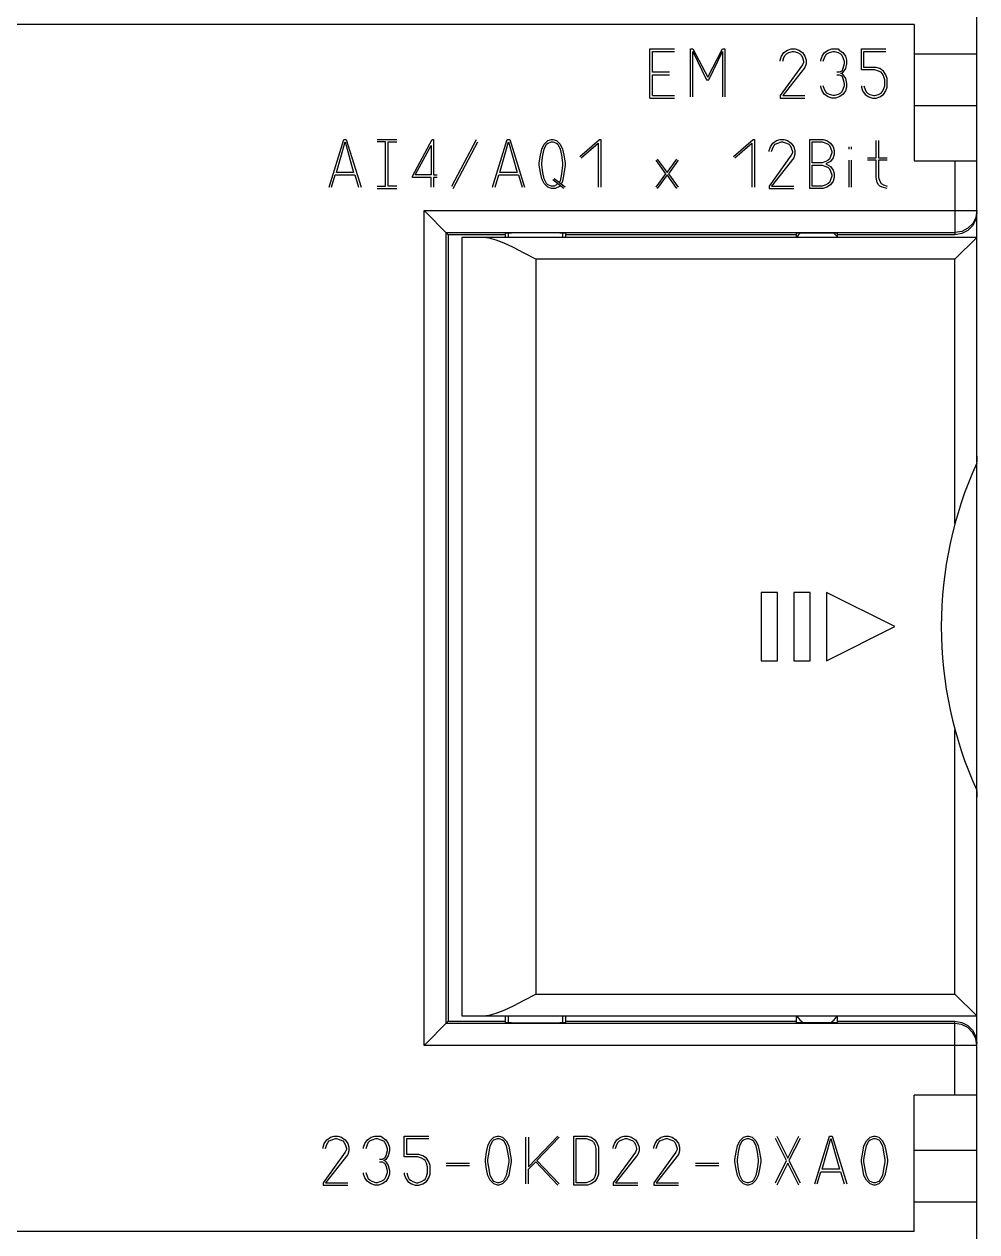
# Model space of a CAD drawing. Header units: millimetres. Extents: x 369186 to 503668, y -134064 to -104329.
# Drawn here: x 490553 to 494738, y -119269 to -113963 of the extents above; entities that cross this region are included whole.
import ezdxf

# ---------------------------------------------------------------- set-up
doc = ezdxf.new("R2010")
doc.units = ezdxf.units.MM
doc.layers.add('0010LEVEL_0', color=7, linetype='Continuous')
doc.layers.add('8_ALL_NOTES_BALLOONS_SYMBOLS_GT', color=7, linetype='Continuous')

msp = doc.modelspace()

# ---------------------------------------------------------------- linework, layer by layer
at = {"layer": '0010LEVEL_0', "color": 7, "linetype": 'Continuous'}
for p, q in [((493301.8, -114072.3), (493409.8, -114072.3)), ((493301.8, -114288.3), (493301.8, -114072.3)), ((493480, -114072.3), (493490.8, -114072.3)), ((493480, -114282.9), (493480, -114072.3)), ((493490.8, -114072.3), (493555.6, -114196.5)), ((493555.6, -114196.5), (493620.4, -114072.3)), ((493620.4, -114072.3), (493631.2, -114072.3)), ((493631.2, -114072.3), (493631.2, -114282.9)), ((493906.6, -114077.7), (493922.8, -114072.3)), ((493922.8, -114072.3), (493939, -114072.3)), ((493939, -114072.3), (493955.2, -114077.7)), ((494084.8, -114077.7), (494101, -114072.3)), ((494101, -114072.3), (494128, -114072.3)), ((494128, -114072.3), (494133.4, -114077.7)), ((494230.6, -114072.3), (494338.6, -114072.3)), ((494230.6, -114164.1), (494230.6, -114072.3)), ((493312.6, -114083.1), (493409.8, -114083.1)), ((493312.6, -114174.9), (493312.6, -114083.1)), ((493490.8, -114083.1), (493550.2, -114207.3)), ((493490.8, -114282.9), (493490.8, -114083.1)), ((493561, -114207.3), (493620.4, -114083.1)), ((493620.4, -114083.1), (493620.4, -114282.9)), ((493874.2, -114120.9), (493879.6, -114104.7)), ((493874.2, -114126.3), (493874.2, -114120.9)), ((493879.6, -114104.7), (493890.4, -114088.5)), ((493885, -114126.3), (493890.4, -114110.1)), ((493890.4, -114088.5), (493906.6, -114077.7)), ((493890.4, -114110.1), (493895.8, -114099.3)), ((493895.8, -114099.3), (493901.2, -114093.9)), ((493901.2, -114093.9), (493912, -114088.5)), ((493912, -114088.5), (493928.2, -114083.1)), ((493928.2, -114083.1), (493933.6, -114083.1)), ((493933.6, -114083.1), (493949.8, -114088.5)), ((493949.8, -114088.5), (493960.6, -114093.9)), ((493955.2, -114077.7), (493971.4, -114088.5)), ((493960.6, -114093.9), (493966, -114099.3)), ((493966, -114099.3), (493971.4, -114110.1)), ((493971.4, -114088.5), (493982.2, -114104.7)), ((493971.4, -114110.1), (493976.8, -114126.3)), ((493976.8, -114126.3), (493976.8, -114131.7)), ((493982.2, -114104.7), (493987.6, -114120.9)), ((493987.6, -114120.9), (493987.6, -114137.1)), ((494052.4, -114120.9), (494057.8, -114104.7)), ((494052.4, -114126.3), (494052.4, -114120.9)), ((494057.8, -114104.7), (494068.6, -114088.5)), ((494063.2, -114126.3), (494068.6, -114110.1)), ((494068.6, -114088.5), (494084.8, -114077.7)), ((494068.6, -114110.1), (494074, -114099.3)), ((494074, -114099.3), (494079.4, -114093.9)), ((494079.4, -114093.9), (494090.2, -114088.5)), ((494090.2, -114088.5), (494106.4, -114083.1)), ((494106.4, -114083.1), (494111.8, -114083.1)), ((494111.8, -114083.1), (494128, -114088.5)), ((494128, -114088.5), (494138.8, -114093.9)), ((494133.4, -114077.7), (494149.6, -114088.5)), ((494138.8, -114093.9), (494144.2, -114099.3)), ((494144.2, -114099.3), (494149.6, -114110.1)), ((494149.6, -114088.5), (494160.4, -114104.7)), ((494149.6, -114110.1), (494155, -114126.3)), ((494155, -114126.3), (494155, -114137.1)), ((494160.4, -114104.7), (494165.8, -114120.9)), ((494165.8, -114120.9), (494165.8, -114137.1)), ((494241.4, -114083.1), (494338.6, -114083.1)), ((494241.4, -114153.3), (494241.4, -114083.1)), ((493388.2, -114174.9), (493312.6, -114174.9)), ((493971.4, -114142.5), (493874.2, -114277.5)), ((493982.2, -114153.3), (493885, -114277.5)), ((493976.8, -114131.7), (493971.4, -114142.5)), ((493987.6, -114137.1), (493982.2, -114153.3)), ((494133.4, -114174.9), (494122.6, -114174.9)), ((494144.2, -114169.5), (494133.4, -114174.9)), ((494144.2, -114180.3), (494138.8, -114180.3)), ((494149.6, -114158.7), (494144.2, -114169.5)), ((494149.6, -114174.9), (494144.2, -114180.3)), ((494144.2, -114180.3), (494149.6, -114185.7)), ((494155, -114137.1), (494149.6, -114158.7)), ((494160.4, -114158.7), (494149.6, -114174.9)), ((494165.8, -114137.1), (494160.4, -114158.7)), ((494290, -114164.1), (494230.6, -114164.1)), ((494295.4, -114153.3), (494241.4, -114153.3)), ((494306.2, -114169.5), (494290, -114164.1)), ((494311.6, -114158.7), (494295.4, -114153.3)), ((494317, -114174.9), (494306.2, -114169.5)), ((494327.8, -114169.5), (494311.6, -114158.7)), ((494322.4, -114180.3), (494317, -114174.9)), ((494327.8, -114191.1), (494322.4, -114180.3)), ((494338.6, -114185.7), (494327.8, -114169.5)), ((493312.6, -114185.7), (493388.2, -114185.7)), ((493312.6, -114277.5), (493312.6, -114185.7)), ((493550.2, -114207.3), (493561, -114207.3)), ((494052.4, -114239.7), (494052.4, -114234.3)), ((494068.6, -114250.5), (494063.2, -114234.3)), ((494122.6, -114185.7), (494133.4, -114185.7)), ((494133.4, -114185.7), (494144.2, -114191.1)), ((494144.2, -114191.1), (494149.6, -114201.9)), ((494149.6, -114185.7), (494160.4, -114201.9)), ((494149.6, -114201.9), (494155, -114223.5)), ((494155, -114234.3), (494149.6, -114250.5)), ((494155, -114223.5), (494155, -114234.3)), ((494160.4, -114201.9), (494165.8, -114223.5)), ((494165.8, -114223.5), (494165.8, -114239.7)), ((494230.6, -114234.3), (494230.6, -114239.7)), ((494241.4, -114234.3), (494246.8, -114250.5)), ((494333.2, -114207.3), (494327.8, -114191.1)), ((494327.8, -114250.5), (494333.2, -114234.3)), ((494333.2, -114234.3), (494333.2, -114207.3)), ((494344, -114201.9), (494338.6, -114185.7)), ((494344, -114239.7), (494344, -114201.9)), ((493312.6, -114277.5), (493409.8, -114277.5)), ((493874.2, -114277.5), (493874.2, -114288.3)), ((493885, -114277.5), (493982.2, -114277.5)), ((494057.8, -114255.9), (494052.4, -114239.7)), ((494068.6, -114272.1), (494057.8, -114255.9)), ((494074, -114261.3), (494068.6, -114250.5)), ((494084.8, -114282.9), (494068.6, -114272.1)), ((494079.4, -114266.7), (494074, -114261.3)), ((494090.2, -114272.1), (494079.4, -114266.7)), ((494101, -114288.3), (494084.8, -114282.9)), ((494106.4, -114277.5), (494090.2, -114272.1)), ((494111.8, -114277.5), (494106.4, -114277.5)), ((494128, -114272.1), (494111.8, -114277.5)), ((494133.4, -114282.9), (494117.2, -114288.3)), ((494138.8, -114266.7), (494128, -114272.1)), ((494149.6, -114272.1), (494133.4, -114282.9)), ((494144.2, -114261.3), (494138.8, -114266.7)), ((494149.6, -114250.5), (494144.2, -114261.3)), ((494160.4, -114255.9), (494149.6, -114272.1)), ((494165.8, -114239.7), (494160.4, -114255.9)), ((494230.6, -114239.7), (494236, -114255.9)), ((494236, -114255.9), (494246.8, -114272.1)), ((494246.8, -114250.5), (494252.2, -114261.3)), ((494246.8, -114272.1), (494263, -114282.9)), ((494252.2, -114261.3), (494257.6, -114266.7)), ((494257.6, -114266.7), (494268.4, -114272.1)), ((494263, -114282.9), (494279.2, -114288.3)), ((494268.4, -114272.1), (494284.6, -114277.5)), ((494284.6, -114277.5), (494290, -114277.5)), ((494290, -114277.5), (494306.2, -114272.1)), ((494295.4, -114288.3), (494311.6, -114282.9)), ((494306.2, -114272.1), (494317, -114266.7)), ((494311.6, -114282.9), (494327.8, -114272.1)), ((494317, -114266.7), (494322.4, -114261.3)), ((494322.4, -114261.3), (494327.8, -114250.5)), ((494327.8, -114272.1), (494338.6, -114255.9)), ((494338.6, -114255.9), (494344, -114239.7)), ((493301.8, -114288.3), (493409.8, -114288.3)), ((493874.2, -114288.3), (493982.2, -114288.3)), ((494117.2, -114288.3), (494101, -114288.3)), ((494279.2, -114288.3), (494295.4, -114288.3)), ((491892.2, -114680), (491957, -114469.4)), ((491924.6, -114615.2), (491962.4, -114480.2)), ((491957, -114469.4), (491967.8, -114469.4)), ((491962.4, -114480.2), (492000.2, -114615.2)), ((491967.8, -114469.4), (492032.6, -114680)), ((492102.8, -114469.4), (492189.2, -114469.4)), ((492140.6, -114480.2), (492102.8, -114480.2)), ((492140.6, -114674.6), (492140.6, -114480.2)), ((492151.4, -114480.2), (492189.2, -114480.2)), ((492151.4, -114674.6), (492151.4, -114480.2)), ((492259.4, -114631.4), (492345.8, -114469.4)), ((492270.2, -114626), (492340.4, -114496.4)), ((492340.4, -114496.4), (492340.4, -114626)), ((492345.8, -114469.4), (492351.2, -114469.4)), ((492351.2, -114469.4), (492351.2, -114626)), ((492432.2, -114674.6), (492540.2, -114469.4)), ((492437.6, -114685.4), (492545.6, -114480.2)), ((492610.4, -114680), (492675.2, -114469.4)), ((492642.8, -114615.2), (492680.6, -114480.2)), ((492675.2, -114469.4), (492686, -114469.4)), ((492680.6, -114480.2), (492718.4, -114615.2)), ((492686, -114469.4), (492750.8, -114680)), ((492826.4, -114512.6), (492837.2, -114491)), ((492837.2, -114491), (492853.4, -114474.8)), ((492837.2, -114512.6), (492848, -114491)), ((492848, -114491), (492853.4, -114485.6)), ((492853.4, -114474.8), (492869.6, -114469.4)), ((492853.4, -114485.6), (492869.6, -114480.2)), ((492869.6, -114469.4), (492875, -114469.4)), ((492869.6, -114480.2), (492875, -114480.2)), ((492875, -114469.4), (492891.2, -114474.8)), ((492875, -114480.2), (492891.2, -114485.6)), ((492891.2, -114474.8), (492907.4, -114491)), ((492891.2, -114485.6), (492896.6, -114491)), ((492896.6, -114491), (492907.4, -114512.6)), ((492907.4, -114491), (492918.2, -114512.6)), ((492993.8, -114545), (493080.2, -114469.4)), ((492999.2, -114550.4), (493074.8, -114485.6)), ((493074.8, -114485.6), (493074.8, -114680)), ((493080.2, -114469.4), (493085.6, -114469.4)), ((493085.6, -114469.4), (493085.6, -114680)), ((493668.8, -114545), (493755.2, -114469.4)), ((493674.2, -114550.4), (493749.8, -114485.6)), ((493749.8, -114485.6), (493749.8, -114680)), ((493755.2, -114469.4), (493760.6, -114469.4)), ((493760.6, -114469.4), (493760.6, -114680)), ((493830.8, -114501.8), (493841.6, -114485.6)), ((493841.6, -114485.6), (493857.8, -114474.8)), ((493841.6, -114507.2), (493847, -114496.4)), ((493847, -114496.4), (493852.4, -114491)), ((493852.4, -114491), (493863.2, -114485.6)), ((493857.8, -114474.8), (493874, -114469.4)), ((493863.2, -114485.6), (493879.4, -114480.2)), ((493874, -114469.4), (493890.2, -114469.4)), ((493879.4, -114480.2), (493884.8, -114480.2)), ((493884.8, -114480.2), (493901, -114485.6)), ((493890.2, -114469.4), (493906.4, -114474.8)), ((493901, -114485.6), (493911.8, -114491)), ((493906.4, -114474.8), (493922.6, -114485.6)), ((493911.8, -114491), (493917.2, -114496.4)), ((493917.2, -114496.4), (493922.6, -114507.2)), ((493922.6, -114485.6), (493933.4, -114501.8)), ((494003.6, -114469.4), (494063, -114469.4)), ((494003.6, -114685.4), (494003.6, -114469.4)), ((494014.4, -114480.2), (494057.6, -114480.2)), ((494014.4, -114572), (494014.4, -114480.2)), ((494057.6, -114480.2), (494073.8, -114485.6)), ((494063, -114469.4), (494079.2, -114474.8)), ((494073.8, -114485.6), (494084.6, -114491)), ((494079.2, -114474.8), (494095.4, -114485.6)), ((494084.6, -114491), (494090, -114496.4)), ((494090, -114496.4), (494095.4, -114507.2)), ((494095.4, -114485.6), (494106.2, -114501.8)), ((494295.2, -114550.4), (494295.2, -114474.8)), ((494306, -114474.8), (494306, -114550.4)), ((492815.6, -114572), (492821, -114539.6)), ((492821, -114539.6), (492826.4, -114512.6)), ((492826.4, -114572), (492831.8, -114539.6)), ((492831.8, -114539.6), (492837.2, -114512.6)), ((492907.4, -114512.6), (492912.8, -114539.6)), ((492912.8, -114539.6), (492918.2, -114572)), ((492918.2, -114512.6), (492923.6, -114539.6)), ((492923.6, -114539.6), (492929, -114572)), ((493825.4, -114518), (493830.8, -114501.8)), ((493825.4, -114523.4), (493825.4, -114518)), ((493922.6, -114539.6), (493825.4, -114674.6)), ((493836.2, -114523.4), (493841.6, -114507.2)), ((493933.4, -114550.4), (493836.2, -114674.6)), ((493922.6, -114507.2), (493928, -114523.4)), ((493928, -114528.8), (493922.6, -114539.6)), ((493928, -114523.4), (493928, -114528.8)), ((493933.4, -114501.8), (493938.8, -114518)), ((493938.8, -114534.2), (493933.4, -114550.4)), ((493938.8, -114518), (493938.8, -114534.2)), ((494095.4, -114545), (494090, -114555.8)), ((494095.4, -114507.2), (494100.8, -114523.4)), ((494100.8, -114528.8), (494095.4, -114545)), ((494106.2, -114550.4), (494095.4, -114566.6)), ((494100.8, -114523.4), (494100.8, -114528.8)), ((494106.2, -114501.8), (494111.6, -114518)), ((494111.6, -114534.2), (494106.2, -114550.4)), ((494111.6, -114518), (494111.6, -114534.2)), ((494176.4, -114512.6), (494176.4, -114501.8)), ((494187.2, -114512.6), (494187.2, -114501.8)), ((494257.4, -114550.4), (494295.2, -114550.4)), ((494306, -114550.4), (494343.8, -114550.4)), ((492815.6, -114582.8), (492815.6, -114572)), ((492821, -114615.2), (492815.6, -114582.8)), ((492826.4, -114582.8), (492826.4, -114572)), ((492831.8, -114615.2), (492826.4, -114582.8)), ((492918.2, -114582.8), (492912.8, -114620.6)), ((492918.2, -114572), (492918.2, -114582.8)), ((492929, -114582.8), (492923.6, -114620.6)), ((492929, -114572), (492929, -114582.8)), ((493371.8, -114620.6), (493328.6, -114561.2)), ((493334, -114555.8), (493377.2, -114615.2)), ((493377.2, -114615.2), (493420.4, -114555.8)), ((493425.8, -114561.2), (493382.6, -114620.6)), ((494057.6, -114572), (494014.4, -114572)), ((494014.4, -114582.8), (494057.6, -114582.8)), ((494014.4, -114674.6), (494014.4, -114582.8)), ((494073.8, -114566.6), (494057.6, -114572)), ((494057.6, -114582.8), (494073.8, -114588.2)), ((494084.6, -114561.2), (494073.8, -114566.6)), ((494095.4, -114566.6), (494073.8, -114577.4)), ((494073.8, -114577.4), (494095.4, -114588.2)), ((494073.8, -114588.2), (494084.6, -114593.6)), ((494090, -114555.8), (494084.6, -114561.2)), ((494084.6, -114593.6), (494090, -114599)), ((494090, -114599), (494095.4, -114609.8)), ((494095.4, -114588.2), (494106.2, -114604.4)), ((494106.2, -114604.4), (494111.6, -114620.6)), ((494176.4, -114680), (494176.4, -114561.2)), ((494187.2, -114680), (494187.2, -114561.2)), ((494295.2, -114561.2), (494257.4, -114561.2)), ((494295.2, -114636.8), (494295.2, -114561.2)), ((494343.8, -114561.2), (494306, -114561.2)), ((494306, -114561.2), (494306, -114636.8)), ((491903, -114680), (491919.2, -114626)), ((491919.2, -114626), (492005.6, -114626)), ((492000.2, -114615.2), (491924.6, -114615.2)), ((492005.6, -114626), (492021.8, -114680)), ((492259.4, -114636.8), (492259.4, -114631.4)), ((492340.4, -114636.8), (492259.4, -114636.8)), ((492340.4, -114626), (492270.2, -114626)), ((492340.4, -114680), (492340.4, -114636.8)), ((492351.2, -114626), (492367.4, -114626)), ((492367.4, -114636.8), (492351.2, -114636.8)), ((492351.2, -114636.8), (492351.2, -114680)), ((492621.2, -114680), (492637.4, -114626)), ((492637.4, -114626), (492723.8, -114626)), ((492718.4, -114615.2), (492642.8, -114615.2)), ((492723.8, -114626), (492740, -114680)), ((492826.4, -114642.2), (492821, -114615.2)), ((492837.2, -114663.8), (492826.4, -114642.2)), ((492837.2, -114642.2), (492831.8, -114615.2)), ((492848, -114663.8), (492837.2, -114642.2)), ((492923.6, -114685.4), (492875, -114647.6)), ((492929, -114680), (492880.4, -114642.2)), ((492907.4, -114653), (492902, -114658.4)), ((492912.8, -114620.6), (492907.4, -114653)), ((492918.2, -114653), (492912.8, -114663.8)), ((492923.6, -114620.6), (492918.2, -114653)), ((493328.6, -114680), (493371.8, -114620.6)), ((493377.2, -114626), (493334, -114685.4)), ((493420.4, -114685.4), (493377.2, -114626)), ((493382.6, -114620.6), (493425.8, -114680)), ((494090, -114658.4), (494084.6, -114663.8)), ((494095.4, -114647.6), (494090, -114658.4)), ((494095.4, -114609.8), (494100.8, -114626)), ((494100.8, -114631.4), (494095.4, -114647.6)), ((494106.2, -114653), (494095.4, -114669.2)), ((494100.8, -114626), (494100.8, -114631.4)), ((494111.6, -114636.8), (494106.2, -114653)), ((494111.6, -114620.6), (494111.6, -114636.8)), ((494300.6, -114658.4), (494295.2, -114636.8)), ((494306, -114669.2), (494300.6, -114658.4)), ((494306, -114636.8), (494311.4, -114653)), ((494311.4, -114653), (494316.8, -114663.8)), ((492102.8, -114674.6), (492140.6, -114674.6)), ((492102.8, -114685.4), (492189.2, -114685.4)), ((492189.2, -114674.6), (492151.4, -114674.6)), ((492853.4, -114680), (492837.2, -114663.8)), ((492853.4, -114669.2), (492848, -114663.8)), ((492869.6, -114674.6), (492853.4, -114669.2)), ((492869.6, -114685.4), (492853.4, -114680)), ((492880.4, -114674.6), (492869.6, -114674.6)), ((492885.8, -114685.4), (492869.6, -114685.4)), ((492891.2, -114669.2), (492880.4, -114674.6)), ((492907.4, -114674.6), (492885.8, -114685.4)), ((492896.6, -114663.8), (492891.2, -114669.2)), ((493825.4, -114674.6), (493825.4, -114685.4)), ((493825.4, -114685.4), (493933.4, -114685.4)), ((493836.2, -114674.6), (493933.4, -114674.6)), ((494063, -114685.4), (494003.6, -114685.4)), ((494057.6, -114674.6), (494014.4, -114674.6)), ((494073.8, -114669.2), (494057.6, -114674.6)), ((494079.2, -114680), (494063, -114685.4)), ((494084.6, -114663.8), (494073.8, -114669.2)), ((494095.4, -114669.2), (494079.2, -114680)), ((494311.4, -114674.6), (494306, -114669.2)), ((494322.2, -114680), (494311.4, -114674.6)), ((494316.8, -114663.8), (494327.6, -114669.2)), ((494343.8, -114685.4), (494322.2, -114680)), ((494327.6, -114669.2), (494343.8, -114674.6)), ((491898.4, -118853.7), (491914.6, -118848.3)), ((491914.6, -118848.3), (491930.8, -118848.3)), ((491930.8, -118848.3), (491947, -118853.7)), ((492076.6, -118853.7), (492092.8, -118848.3)), ((492092.8, -118848.3), (492119.8, -118848.3)), ((492119.8, -118848.3), (492125.2, -118853.7)), ((492222.4, -118848.3), (492330.4, -118848.3)), ((492222.4, -118940.1), (492222.4, -118848.3)), ((492616.6, -118853.7), (492632.8, -118848.3)), ((492632.8, -118848.3), (492638.2, -118848.3)), ((492638.2, -118848.3), (492654.4, -118853.7)), ((492767.8, -118983.3), (492897.4, -118848.3)), ((492967.6, -118848.3), (493027, -118848.3)), ((492967.6, -119064.3), (492967.6, -118848.3)), ((493027, -118848.3), (493043.2, -118853.7)), ((493172.8, -118853.7), (493189, -118848.3)), ((493189, -118848.3), (493205.2, -118848.3)), ((493205.2, -118848.3), (493221.4, -118853.7)), ((493351, -118853.7), (493367.2, -118848.3)), ((493367.2, -118848.3), (493383.4, -118848.3)), ((493383.4, -118848.3), (493399.6, -118853.7)), ((493712.8, -118853.7), (493729, -118848.3)), ((493729, -118848.3), (493734.4, -118848.3)), ((493734.4, -118848.3), (493750.6, -118853.7)), ((493858.6, -118848.3), (493907.2, -118945.5)), ((493907.2, -118945.5), (493955.8, -118848.3)), ((494026, -119058.9), (494090.8, -118848.3)), ((494090.8, -118848.3), (494101.6, -118848.3)), ((494101.6, -118848.3), (494166.4, -119058.9)), ((494269, -118853.7), (494285.2, -118848.3)), ((494285.2, -118848.3), (494290.6, -118848.3)), ((494290.6, -118848.3), (494306.8, -118853.7)), ((491866, -118896.9), (491871.4, -118880.7)), ((491866, -118902.3), (491866, -118896.9)), ((491871.4, -118880.7), (491882.2, -118864.5)), ((491876.8, -118902.3), (491882.2, -118886.1)), ((491882.2, -118864.5), (491898.4, -118853.7)), ((491882.2, -118886.1), (491887.6, -118875.3)), ((491887.6, -118875.3), (491893, -118869.9)), ((491893, -118869.9), (491903.8, -118864.5)), ((491903.8, -118864.5), (491920, -118859.1)), ((491920, -118859.1), (491925.4, -118859.1)), ((491925.4, -118859.1), (491941.6, -118864.5)), ((491941.6, -118864.5), (491952.4, -118869.9)), ((491947, -118853.7), (491963.2, -118864.5)), ((491952.4, -118869.9), (491957.8, -118875.3)), ((491957.8, -118875.3), (491963.2, -118886.1)), ((491963.2, -118864.5), (491974, -118880.7)), ((491963.2, -118886.1), (491968.6, -118902.3)), ((491968.6, -118902.3), (491968.6, -118907.7)), ((491974, -118880.7), (491979.4, -118896.9)), ((491979.4, -118896.9), (491979.4, -118913.1)), ((492044.2, -118896.9), (492049.6, -118880.7)), ((492044.2, -118902.3), (492044.2, -118896.9)), ((492049.6, -118880.7), (492060.4, -118864.5)), ((492055, -118902.3), (492060.4, -118886.1)), ((492060.4, -118864.5), (492076.6, -118853.7)), ((492060.4, -118886.1), (492065.8, -118875.3)), ((492065.8, -118875.3), (492071.2, -118869.9)), ((492071.2, -118869.9), (492082, -118864.5)), ((492082, -118864.5), (492098.2, -118859.1)), ((492098.2, -118859.1), (492103.6, -118859.1)), ((492103.6, -118859.1), (492119.8, -118864.5)), ((492119.8, -118864.5), (492130.6, -118869.9)), ((492125.2, -118853.7), (492141.4, -118864.5)), ((492130.6, -118869.9), (492136, -118875.3)), ((492136, -118875.3), (492141.4, -118886.1)), ((492141.4, -118864.5), (492152.2, -118880.7)), ((492141.4, -118886.1), (492146.8, -118902.3)), ((492146.8, -118902.3), (492146.8, -118913.1)), ((492152.2, -118880.7), (492157.6, -118896.9)), ((492157.6, -118896.9), (492157.6, -118913.1)), ((492233.2, -118859.1), (492330.4, -118859.1)), ((492233.2, -118929.3), (492233.2, -118859.1)), ((492584.2, -118918.5), (492589.6, -118891.5)), ((492589.6, -118891.5), (492600.4, -118869.9)), ((492595, -118918.5), (492600.4, -118891.5)), ((492600.4, -118869.9), (492616.6, -118853.7)), ((492600.4, -118891.5), (492611.2, -118869.9)), ((492611.2, -118869.9), (492616.6, -118864.5)), ((492616.6, -118864.5), (492632.8, -118859.1)), ((492632.8, -118859.1), (492638.2, -118859.1)), ((492638.2, -118859.1), (492654.4, -118864.5)), ((492654.4, -118853.7), (492670.6, -118869.9)), ((492654.4, -118864.5), (492659.8, -118869.9)), ((492659.8, -118869.9), (492670.6, -118891.5)), ((492670.6, -118869.9), (492681.4, -118891.5)), ((492670.6, -118891.5), (492676, -118918.5)), ((492681.4, -118891.5), (492686.8, -118918.5)), ((492757, -119058.9), (492757, -118853.7)), ((492767.8, -118853.7), (492767.8, -118983.3)), ((492805.6, -118956.3), (492902.8, -118853.7)), ((492978.4, -118859.1), (493021.6, -118859.1)), ((492978.4, -119053.5), (492978.4, -118859.1)), ((493021.6, -118859.1), (493037.8, -118864.5)), ((493037.8, -118864.5), (493048.6, -118869.9)), ((493043.2, -118853.7), (493059.4, -118864.5)), ((493048.6, -118869.9), (493054, -118875.3)), ((493054, -118875.3), (493059.4, -118886.1)), ((493059.4, -118864.5), (493070.2, -118880.7)), ((493059.4, -118886.1), (493064.8, -118902.3)), ((493064.8, -118902.3), (493064.8, -119010.3)), ((493070.2, -118880.7), (493075.6, -118896.9)), ((493075.6, -118896.9), (493075.6, -119015.7)), ((493140.4, -118896.9), (493145.8, -118880.7)), ((493140.4, -118902.3), (493140.4, -118896.9)), ((493145.8, -118880.7), (493156.6, -118864.5)), ((493151.2, -118902.3), (493156.6, -118886.1)), ((493156.6, -118864.5), (493172.8, -118853.7)), ((493156.6, -118886.1), (493162, -118875.3)), ((493162, -118875.3), (493167.4, -118869.9)), ((493167.4, -118869.9), (493178.2, -118864.5)), ((493178.2, -118864.5), (493194.4, -118859.1)), ((493194.4, -118859.1), (493199.8, -118859.1)), ((493199.8, -118859.1), (493216, -118864.5)), ((493216, -118864.5), (493226.8, -118869.9)), ((493221.4, -118853.7), (493237.6, -118864.5)), ((493226.8, -118869.9), (493232.2, -118875.3)), ((493232.2, -118875.3), (493237.6, -118886.1)), ((493237.6, -118864.5), (493248.4, -118880.7)), ((493237.6, -118886.1), (493243, -118902.3)), ((493243, -118902.3), (493243, -118907.7)), ((493248.4, -118880.7), (493253.8, -118896.9)), ((493253.8, -118896.9), (493253.8, -118913.1)), ((493318.6, -118896.9), (493324, -118880.7)), ((493318.6, -118902.3), (493318.6, -118896.9)), ((493324, -118880.7), (493334.8, -118864.5)), ((493329.4, -118902.3), (493334.8, -118886.1)), ((493334.8, -118864.5), (493351, -118853.7)), ((493334.8, -118886.1), (493340.2, -118875.3)), ((493340.2, -118875.3), (493345.6, -118869.9)), ((493345.6, -118869.9), (493356.4, -118864.5)), ((493356.4, -118864.5), (493372.6, -118859.1)), ((493372.6, -118859.1), (493378, -118859.1)), ((493378, -118859.1), (493394.2, -118864.5)), ((493394.2, -118864.5), (493405, -118869.9)), ((493399.6, -118853.7), (493415.8, -118864.5)), ((493405, -118869.9), (493410.4, -118875.3)), ((493410.4, -118875.3), (493415.8, -118886.1)), ((493415.8, -118864.5), (493426.6, -118880.7)), ((493415.8, -118886.1), (493421.2, -118902.3)), ((493421.2, -118902.3), (493421.2, -118907.7)), ((493426.6, -118880.7), (493432, -118896.9)), ((493432, -118896.9), (493432, -118913.1)), ((493680.4, -118918.5), (493685.8, -118891.5)), ((493685.8, -118891.5), (493696.6, -118869.9)), ((493691.2, -118918.5), (493696.6, -118891.5)), ((493696.6, -118869.9), (493712.8, -118853.7)), ((493696.6, -118891.5), (493707.4, -118869.9)), ((493707.4, -118869.9), (493712.8, -118864.5)), ((493712.8, -118864.5), (493729, -118859.1)), ((493729, -118859.1), (493734.4, -118859.1)), ((493734.4, -118859.1), (493750.6, -118864.5)), ((493750.6, -118853.7), (493766.8, -118869.9)), ((493750.6, -118864.5), (493756, -118869.9)), ((493756, -118869.9), (493766.8, -118891.5)), ((493766.8, -118869.9), (493777.6, -118891.5)), ((493766.8, -118891.5), (493772.2, -118918.5)), ((493777.6, -118891.5), (493783, -118918.5)), ((493901.8, -118956.3), (493853.2, -118859.1)), ((493961.2, -118859.1), (493912.6, -118956.3)), ((494058.4, -118994.1), (494096.2, -118859.1)), ((494096.2, -118859.1), (494134, -118994.1)), ((494236.6, -118918.5), (494242, -118891.5)), ((494242, -118891.5), (494252.8, -118869.9)), ((494247.4, -118918.5), (494252.8, -118891.5)), ((494252.8, -118869.9), (494269, -118853.7)), ((494252.8, -118891.5), (494263.6, -118869.9)), ((494263.6, -118869.9), (494269, -118864.5)), ((494269, -118864.5), (494285.2, -118859.1)), ((494285.2, -118859.1), (494290.6, -118859.1)), ((494290.6, -118859.1), (494306.8, -118864.5)), ((494306.8, -118853.7), (494323, -118869.9)), ((494306.8, -118864.5), (494312.2, -118869.9)), ((494312.2, -118869.9), (494323, -118891.5)), ((494323, -118869.9), (494333.8, -118891.5)), ((494323, -118891.5), (494328.4, -118918.5)), ((494333.8, -118891.5), (494339.2, -118918.5)), ((491963.2, -118918.5), (491866, -119053.5)), ((491974, -118929.3), (491876.8, -119053.5)), ((491968.6, -118907.7), (491963.2, -118918.5)), ((491979.4, -118913.1), (491974, -118929.3)), ((492125.2, -118950.9), (492114.4, -118950.9)), ((492136, -118945.5), (492125.2, -118950.9)), ((492136, -118956.3), (492130.6, -118956.3)), ((492141.4, -118934.7), (492136, -118945.5)), ((492141.4, -118950.9), (492136, -118956.3)), ((492136, -118956.3), (492141.4, -118961.7)), ((492146.8, -118913.1), (492141.4, -118934.7)), ((492152.2, -118934.7), (492141.4, -118950.9)), ((492157.6, -118913.1), (492152.2, -118934.7)), ((492281.8, -118940.1), (492222.4, -118940.1)), ((492287.2, -118929.3), (492233.2, -118929.3)), ((492298, -118945.5), (492281.8, -118940.1)), ((492303.4, -118934.7), (492287.2, -118929.3)), ((492308.8, -118950.9), (492298, -118945.5)), ((492319.6, -118945.5), (492303.4, -118934.7)), ((492314.2, -118956.3), (492308.8, -118950.9)), ((492319.6, -118967.1), (492314.2, -118956.3)), ((492330.4, -118961.7), (492319.6, -118945.5)), ((492578.8, -118950.9), (492584.2, -118918.5)), ((492578.8, -118961.7), (492578.8, -118950.9)), ((492589.6, -118950.9), (492595, -118918.5)), ((492589.6, -118961.7), (492589.6, -118950.9)), ((492676, -118918.5), (492681.4, -118950.9)), ((492681.4, -118950.9), (492681.4, -118961.7)), ((492686.8, -118918.5), (492692.2, -118950.9)), ((492692.2, -118950.9), (492692.2, -118961.7)), ((492902.8, -119058.9), (492805.6, -118956.3)), ((493237.6, -118918.5), (493140.4, -119053.5)), ((493248.4, -118929.3), (493151.2, -119053.5)), ((493243, -118907.7), (493237.6, -118918.5)), ((493253.8, -118913.1), (493248.4, -118929.3)), ((493415.8, -118918.5), (493318.6, -119053.5)), ((493426.6, -118929.3), (493329.4, -119053.5)), ((493421.2, -118907.7), (493415.8, -118918.5)), ((493432, -118913.1), (493426.6, -118929.3)), ((493675, -118950.9), (493680.4, -118918.5)), ((493675, -118961.7), (493675, -118950.9)), ((493685.8, -118950.9), (493691.2, -118918.5)), ((493685.8, -118961.7), (493685.8, -118950.9)), ((493772.2, -118918.5), (493777.6, -118950.9)), ((493777.6, -118950.9), (493777.6, -118961.7)), ((493783, -118918.5), (493788.4, -118950.9)), ((493788.4, -118950.9), (493788.4, -118961.7)), ((493853.2, -119053.5), (493901.8, -118956.3)), ((493912.6, -118956.3), (493961.2, -119053.5)), ((494231.2, -118950.9), (494236.6, -118918.5)), ((494231.2, -118961.7), (494231.2, -118950.9)), ((494242, -118950.9), (494247.4, -118918.5)), ((494242, -118961.7), (494242, -118950.9)), ((494328.4, -118918.5), (494333.8, -118950.9)), ((494333.8, -118950.9), (494333.8, -118961.7)), ((494339.2, -118918.5), (494344.6, -118950.9)), ((494344.6, -118950.9), (494344.6, -118961.7)), ((492114.4, -118961.7), (492125.2, -118961.7)), ((492125.2, -118961.7), (492136, -118967.1)), ((492136, -118967.1), (492141.4, -118977.9)), ((492141.4, -118961.7), (492152.2, -118977.9)), ((492141.4, -118977.9), (492146.8, -118999.5)), ((492146.8, -118999.5), (492146.8, -119010.3)), ((492152.2, -118977.9), (492157.6, -118999.5)), ((492157.6, -118999.5), (492157.6, -119015.7)), ((492325, -118983.3), (492319.6, -118967.1)), ((492325, -119010.3), (492325, -118983.3)), ((492335.8, -118977.9), (492330.4, -118961.7)), ((492335.8, -119015.7), (492335.8, -118977.9)), ((492406, -118967.1), (492508.6, -118967.1)), ((492406, -118977.9), (492508.6, -118977.9)), ((492584.2, -118994.1), (492578.8, -118961.7)), ((492589.6, -119021.1), (492584.2, -118994.1)), ((492595, -118994.1), (492589.6, -118961.7)), ((492600.4, -119021.1), (492595, -118994.1)), ((492676, -118994.1), (492670.6, -119021.1)), ((492681.4, -118961.7), (492676, -118994.1)), ((492686.8, -118994.1), (492681.4, -119021.1)), ((492692.2, -118961.7), (492686.8, -118994.1)), ((492767.8, -118994.1), (492800.2, -118961.7)), ((492767.8, -119058.9), (492767.8, -118994.1)), ((492800.2, -118961.7), (492897.4, -119064.3)), ((493502.2, -118967.1), (493604.8, -118967.1)), ((493502.2, -118977.9), (493604.8, -118977.9)), ((493680.4, -118994.1), (493675, -118961.7)), ((493685.8, -119021.1), (493680.4, -118994.1)), ((493691.2, -118994.1), (493685.8, -118961.7)), ((493696.6, -119021.1), (493691.2, -118994.1)), ((493772.2, -118994.1), (493766.8, -119021.1)), ((493777.6, -118961.7), (493772.2, -118994.1)), ((493783, -118994.1), (493777.6, -119021.1)), ((493788.4, -118961.7), (493783, -118994.1)), ((493907.2, -118967.1), (493858.6, -119064.3)), ((493955.8, -119064.3), (493907.2, -118967.1)), ((494036.8, -119058.9), (494053, -119004.9)), ((494053, -119004.9), (494139.4, -119004.9)), ((494134, -118994.1), (494058.4, -118994.1)), ((494139.4, -119004.9), (494155.6, -119058.9)), ((494236.6, -118994.1), (494231.2, -118961.7)), ((494242, -119021.1), (494236.6, -118994.1)), ((494247.4, -118994.1), (494242, -118961.7)), ((494252.8, -119021.1), (494247.4, -118994.1)), ((494328.4, -118994.1), (494323, -119021.1)), ((494333.8, -118961.7), (494328.4, -118994.1)), ((494339.2, -118994.1), (494333.8, -119021.1)), ((494344.6, -118961.7), (494339.2, -118994.1)), ((491866, -119053.5), (491866, -119064.3)), ((491876.8, -119053.5), (491974, -119053.5)), ((492044.2, -119015.7), (492044.2, -119010.3)), ((492049.6, -119031.9), (492044.2, -119015.7)), ((492060.4, -119048.1), (492049.6, -119031.9)), ((492060.4, -119026.5), (492055, -119010.3)), ((492065.8, -119037.3), (492060.4, -119026.5)), ((492076.6, -119058.9), (492060.4, -119048.1)), ((492071.2, -119042.7), (492065.8, -119037.3)), ((492082, -119048.1), (492071.2, -119042.7)), ((492092.8, -119064.3), (492076.6, -119058.9)), ((492098.2, -119053.5), (492082, -119048.1)), ((492103.6, -119053.5), (492098.2, -119053.5)), ((492119.8, -119048.1), (492103.6, -119053.5)), ((492125.2, -119058.9), (492109, -119064.3)), ((492130.6, -119042.7), (492119.8, -119048.1)), ((492141.4, -119048.1), (492125.2, -119058.9)), ((492136, -119037.3), (492130.6, -119042.7)), ((492141.4, -119026.5), (492136, -119037.3)), ((492146.8, -119010.3), (492141.4, -119026.5)), ((492152.2, -119031.9), (492141.4, -119048.1)), ((492157.6, -119015.7), (492152.2, -119031.9)), ((492222.4, -119010.3), (492222.4, -119015.7)), ((492222.4, -119015.7), (492227.8, -119031.9)), ((492227.8, -119031.9), (492238.6, -119048.1)), ((492233.2, -119010.3), (492238.6, -119026.5)), ((492238.6, -119026.5), (492244, -119037.3)), ((492238.6, -119048.1), (492254.8, -119058.9)), ((492244, -119037.3), (492249.4, -119042.7)), ((492249.4, -119042.7), (492260.2, -119048.1)), ((492254.8, -119058.9), (492271, -119064.3)), ((492260.2, -119048.1), (492276.4, -119053.5)), ((492276.4, -119053.5), (492281.8, -119053.5)), ((492281.8, -119053.5), (492298, -119048.1)), ((492287.2, -119064.3), (492303.4, -119058.9)), ((492298, -119048.1), (492308.8, -119042.7)), ((492303.4, -119058.9), (492319.6, -119048.1)), ((492308.8, -119042.7), (492314.2, -119037.3)), ((492314.2, -119037.3), (492319.6, -119026.5)), ((492319.6, -119026.5), (492325, -119010.3)), ((492319.6, -119048.1), (492330.4, -119031.9)), ((492330.4, -119031.9), (492335.8, -119015.7)), ((492600.4, -119042.7), (492589.6, -119021.1)), ((492611.2, -119042.7), (492600.4, -119021.1)), ((492616.6, -119058.9), (492600.4, -119042.7)), ((492616.6, -119048.1), (492611.2, -119042.7)), ((492632.8, -119053.5), (492616.6, -119048.1)), ((492632.8, -119064.3), (492616.6, -119058.9)), ((492638.2, -119053.5), (492632.8, -119053.5)), ((492654.4, -119048.1), (492638.2, -119053.5)), ((492654.4, -119058.9), (492638.2, -119064.3)), ((492670.6, -119042.7), (492654.4, -119058.9)), ((492659.8, -119042.7), (492654.4, -119048.1)), ((492670.6, -119021.1), (492659.8, -119042.7)), ((492681.4, -119021.1), (492670.6, -119042.7)), ((493021.6, -119053.5), (492978.4, -119053.5)), ((493037.8, -119048.1), (493021.6, -119053.5)), ((493043.2, -119058.9), (493027, -119064.3)), ((493048.6, -119042.7), (493037.8, -119048.1)), ((493059.4, -119048.1), (493043.2, -119058.9)), ((493054, -119037.3), (493048.6, -119042.7)), ((493059.4, -119026.5), (493054, -119037.3)), ((493064.8, -119010.3), (493059.4, -119026.5)), ((493070.2, -119031.9), (493059.4, -119048.1)), ((493075.6, -119015.7), (493070.2, -119031.9)), ((493140.4, -119053.5), (493140.4, -119064.3)), ((493151.2, -119053.5), (493248.4, -119053.5)), ((493318.6, -119053.5), (493318.6, -119064.3)), ((493329.4, -119053.5), (493426.6, -119053.5)), ((493696.6, -119042.7), (493685.8, -119021.1)), ((493707.4, -119042.7), (493696.6, -119021.1)), ((493712.8, -119058.9), (493696.6, -119042.7)), ((493712.8, -119048.1), (493707.4, -119042.7)), ((493729, -119053.5), (493712.8, -119048.1)), ((493729, -119064.3), (493712.8, -119058.9)), ((493734.4, -119053.5), (493729, -119053.5)), ((493750.6, -119048.1), (493734.4, -119053.5)), ((493750.6, -119058.9), (493734.4, -119064.3)), ((493756, -119042.7), (493750.6, -119048.1)), ((493766.8, -119042.7), (493750.6, -119058.9)), ((493766.8, -119021.1), (493756, -119042.7)), ((493777.6, -119021.1), (493766.8, -119042.7)), ((494252.8, -119042.7), (494242, -119021.1)), ((494263.6, -119042.7), (494252.8, -119021.1)), ((494269, -119058.9), (494252.8, -119042.7)), ((494269, -119048.1), (494263.6, -119042.7)), ((494285.2, -119053.5), (494269, -119048.1)), ((494285.2, -119064.3), (494269, -119058.9)), ((494290.6, -119053.5), (494285.2, -119053.5)), ((494306.8, -119048.1), (494290.6, -119053.5)), ((494306.8, -119058.9), (494290.6, -119064.3)), ((494323, -119042.7), (494306.8, -119058.9)), ((494312.2, -119042.7), (494306.8, -119048.1)), ((494323, -119021.1), (494312.2, -119042.7)), ((494333.8, -119021.1), (494323, -119042.7)), ((491866, -119064.3), (491974, -119064.3)), ((492109, -119064.3), (492092.8, -119064.3)), ((492271, -119064.3), (492287.2, -119064.3)), ((492638.2, -119064.3), (492632.8, -119064.3)), ((493027, -119064.3), (492967.6, -119064.3)), ((493140.4, -119064.3), (493248.4, -119064.3)), ((493318.6, -119064.3), (493426.6, -119064.3)), ((493734.4, -119064.3), (493729, -119064.3)), ((494290.6, -119064.3), (494285.2, -119064.3))]:
    msp.add_line(p, q, dxfattribs=at)
at = {"layer": '8_ALL_NOTES_BALLOONS_SYMBOLS_GT', "color": 7, "linetype": 'Continuous'}
for p, q in [((494737.8, -122280.3), (494737.8, -111912.3)), ((494461.8, -113964.3), (486469.8, -113964.3)), ((494461.8, -113964.3), (494461.8, -114564.3)), ((494461.8, -114093.1), (494737.8, -114093.1)), ((494461.8, -114320.2), (494737.8, -114320.2)), ((494461.8, -114564.3), (494737.8, -114564.3)), ((494641.8, -114564.3), (494641.8, -114838.7)), ((492310.1, -114782.6), (492415.8, -114888.3)), ((492310.1, -114782.6), (494737.8, -114782.6)), ((492310.1, -118449.9), (492310.1, -114782.6)), ((494733.1, -114812.3), (494719.5, -114839)), ((494737.8, -114782.6), (494733.1, -114812.3)), ((494737.8, -114792.3), (494733.1, -114821.8)), ((494641.8, -114838.7), (494641.8, -114860)), ((494641.8, -114860), (494641.8, -114873.7)), ((494698.4, -114869.8), (494671.4, -114883.6)), ((494698.2, -114860.3), (494671.5, -114873.9)), ((494719.5, -114839), (494698.2, -114860.3)), ((494719.3, -114848.8), (494698.4, -114869.8)), ((494733.1, -114821.8), (494719.3, -114848.8)), ((492406.1, -114878.6), (494641.8, -114878.6)), ((492406.1, -118353.9), (492406.1, -114878.6)), ((492667.8, -114888.3), (492415.8, -114888.3)), ((492415.8, -114888.3), (492415.8, -118344.3)), ((494737.8, -114900.3), (492475.8, -114900.3)), ((492475.8, -114900.3), (492475.8, -118320.3)), ((492595.4, -114903.2), (492569.6, -114900.3)), ((492626.2, -114911.8), (492595.4, -114903.2)), ((492661.9, -114925.8), (492626.2, -114911.8)), ((492674.2, -114881.9), (492667.8, -114882.6)), ((492667.8, -114900.3), (492667.8, -114882.6)), ((492693.2, -114881.3), (492674.2, -114881.9)), ((492679.8, -114900.3), (492679.8, -114881.7)), ((492722, -114880.8), (492693.2, -114881.3)), ((492759.1, -114880.4), (492722, -114880.8)), ((492799.8, -114880.3), (492759.1, -114880.4)), ((492840.5, -114880.4), (492799.8, -114880.3)), ((492877.6, -114880.8), (492840.5, -114880.4)), ((492906.4, -114881.3), (492877.6, -114880.8)), ((492925.4, -114881.9), (492906.4, -114881.3)), ((492919.8, -114900.3), (492919.8, -114881.7)), ((492931.8, -114882.6), (492925.4, -114881.9)), ((492931.8, -114900.3), (492931.8, -114882.6)), ((493945.8, -114888.3), (492931.8, -114888.3)), ((493951.2, -114882.1), (493945.8, -114882.6)), ((493945.8, -114900.3), (493945.8, -114882.6)), ((493966.9, -114881.6), (493951.2, -114882.1)), ((493990.7, -114881.3), (493966.9, -114881.6)), ((494020.3, -114881.1), (493990.7, -114881.3)), ((494051.2, -114881.1), (494020.3, -114881.1)), ((494080.9, -114881.3), (494051.2, -114881.1)), ((494104.6, -114881.6), (494080.9, -114881.3)), ((494120.4, -114882.1), (494104.6, -114881.6)), ((494125.8, -114882.6), (494120.4, -114882.1)), ((494125.8, -114900.3), (494125.8, -114882.6)), ((494641.8, -114888.3), (494125.8, -114888.3)), ((494641.8, -114873.7), (494641.8, -114888.3)), ((494671.5, -114873.9), (494641.8, -114878.6)), ((494671.4, -114883.6), (494641.8, -114888.3)), ((494737.8, -114900.3), (494641.8, -114996.3)), ((492702.7, -114944.9), (492661.9, -114925.8)), ((492749.3, -114969), (492702.7, -114944.9)), ((492799.8, -114996.3), (492749.3, -114969)), ((494641.8, -114996.3), (492799.8, -114996.3)), ((492799.8, -114996.3), (492799.8, -118224.3)), ((494641.8, -116157.3), (494641.8, -114996.3)), ((494737.7, -115871.5), (494737.5, -115881.6)), ((494737.8, -115861.7), (494737.7, -115871.5)), ((494737.5, -115881.6), (494737, -115891.9)), ((493861.8, -116460.3), (493789.8, -116460.3)), ((493789.8, -116460.3), (493789.8, -116760.3)), ((493861.8, -116760.3), (493861.8, -116460.3)), ((494005.8, -116460.3), (493933.8, -116460.3)), ((493933.8, -116460.3), (493933.8, -116760.3)), ((494005.8, -116760.3), (494005.8, -116460.3)), ((494377.8, -116610.3), (494077.8, -116460.3)), ((494077.8, -116460.3), (494077.8, -116760.3)), ((494077.8, -116760.3), (494377.8, -116610.3)), ((493789.8, -116760.3), (493861.8, -116760.3)), ((493933.8, -116760.3), (494005.8, -116760.3)), ((494641.8, -118224.3), (494641.8, -117063.2)), ((494737, -117328.6), (494737.5, -117338.9)), ((494737.5, -117338.9), (494737.7, -117349)), ((494737.7, -117349), (494737.8, -117358.8)), ((492702.7, -118275.6), (492749.3, -118251.5)), ((492749.3, -118251.5), (492799.8, -118224.3)), ((492799.8, -118224.3), (494641.8, -118224.3)), ((494641.8, -118224.3), (494737.8, -118320.3)), ((492475.8, -118320.3), (494737.8, -118320.3)), ((492569.6, -118320.3), (492595.4, -118317.4)), ((492595.4, -118317.4), (492626.2, -118308.8)), ((492626.2, -118308.8), (492661.9, -118294.7)), ((492661.9, -118294.7), (492702.7, -118275.6)), ((492667.8, -118349.9), (492667.8, -118320.3)), ((492679.8, -118350.8), (492679.8, -118320.3)), ((492919.8, -118350.8), (492919.8, -118320.3)), ((492931.8, -118349.9), (492931.8, -118320.3)), ((493945.8, -118349.9), (493945.8, -118320.3)), ((494125.8, -118349.9), (494125.8, -118320.3)), ((492310.1, -118449.9), (492415.8, -118344.3)), ((494641.8, -118353.9), (492406.1, -118353.9)), ((492415.8, -118344.3), (492667.8, -118344.3)), ((492674.2, -118350.6), (492667.8, -118349.9)), ((492693.2, -118351.3), (492674.2, -118350.6)), ((492722, -118351.8), (492693.2, -118351.3)), ((492759.1, -118352.1), (492722, -118351.8)), ((492799.8, -118352.2), (492759.1, -118352.1)), ((492840.5, -118352.1), (492799.8, -118352.2)), ((492877.6, -118351.8), (492840.5, -118352.1)), ((492906.4, -118351.3), (492877.6, -118351.8)), ((492925.4, -118350.6), (492906.4, -118351.3)), ((492931.8, -118349.9), (492925.4, -118350.6)), ((492931.8, -118344.3), (493945.8, -118344.3)), ((493951.2, -118350.5), (493945.8, -118349.9)), ((493966.9, -118350.9), (493951.2, -118350.5)), ((493990.7, -118351.3), (493966.9, -118350.9)), ((494020.3, -118351.5), (493990.7, -118351.3)), ((494051.2, -118351.5), (494020.3, -118351.5)), ((494080.9, -118351.3), (494051.2, -118351.5)), ((494104.6, -118350.9), (494080.9, -118351.3)), ((494120.4, -118350.5), (494104.6, -118350.9)), ((494125.8, -118349.9), (494120.4, -118350.5)), ((494125.8, -118344.3), (494641.8, -118344.3)), ((494641.8, -118344.3), (494671.4, -118348.9)), ((494641.8, -118668.3), (494641.8, -118344.3)), ((494671, -118358.5), (494641.8, -118353.9)), ((494697.8, -118372), (494671, -118358.5)), ((494671.4, -118348.9), (494698.4, -118362.7)), ((494719.3, -118393.3), (494697.8, -118372)), ((494698.4, -118362.7), (494719.3, -118383.7)), ((494719.3, -118383.7), (494733.1, -118410.7)), ((494733, -118420.1), (494719.3, -118393.3)), ((494737.8, -118449.9), (494733, -118420.1)), ((494733.1, -118410.7), (494737.8, -118440.3)), ((494737.8, -118449.9), (492310.1, -118449.9)), ((494737.8, -118668.3), (494461.8, -118668.3)), ((494461.8, -119268.3), (494461.8, -118668.3)), ((494737.8, -118912.3), (494461.8, -118912.3)), ((494737.8, -119139.4), (494461.8, -119139.4)), ((494461.8, -119268.3), (486469.8, -119268.3))]:
    msp.add_line(p, q, dxfattribs=at)
for centre, radius, start, end in [((494035.8, -114960.6), 108.4, 133.1694, 146.145), ((494035.8, -114960.6), 108.4, 33.855, 46.8306), ((496321.3, -116610.3), 1739.5, 155.6097, 204.3903), ((494035.8, -118259.9), 108.4, 213.855, 237.8586), ((494035.8, -118259.9), 108.4, 302.1414, 326.145)]:
    msp.add_arc(centre, radius, start, end, dxfattribs=at)

doc.saveas('drawing.dxf')
